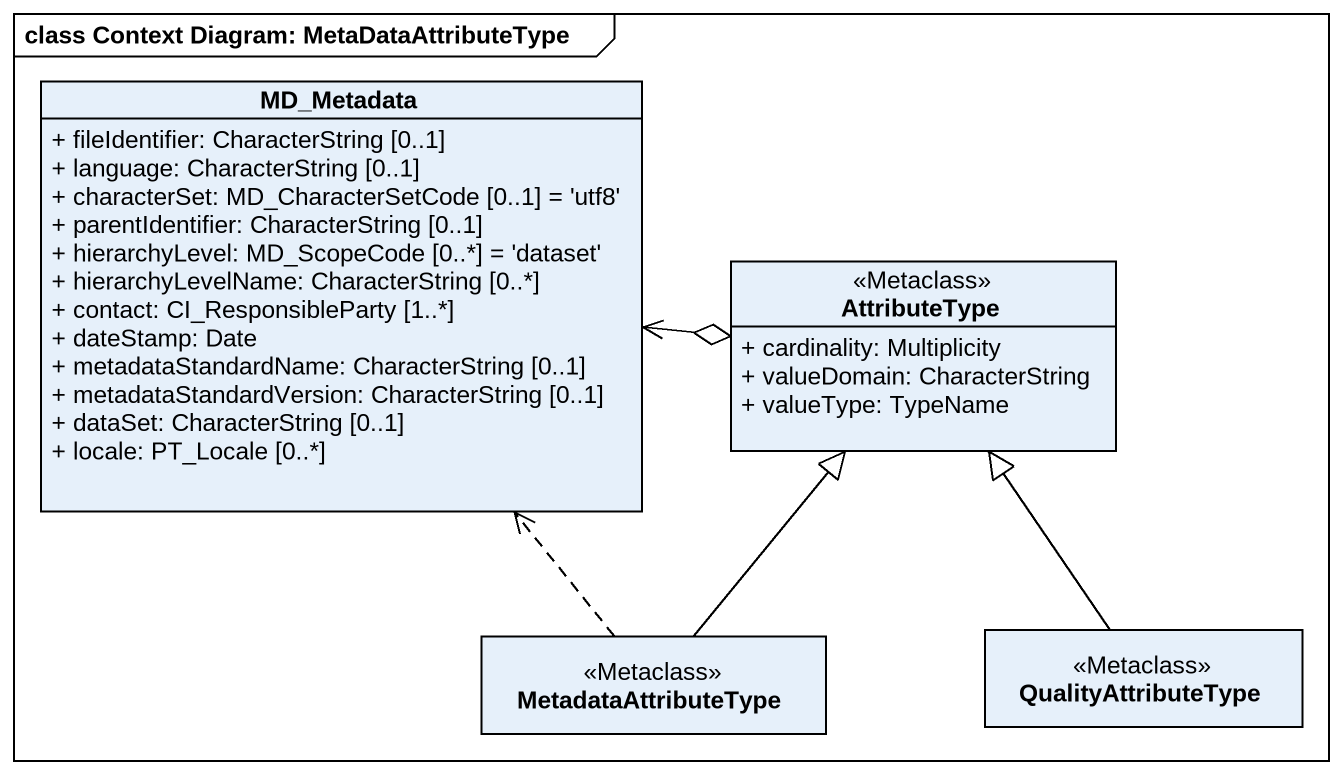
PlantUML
@startuml
mainframe class Context Diagram: MetaDataAttributeType
hide circle
hide empty members
skinparam classAttributeIconSize 0
class MD_Metadata {
  + fileIdentifier: CharacterString [0..1]
  + language: CharacterString [0..1]
  + characterSet: MD_CharacterSetCode [0..1] = 'utf8'
  + parentIdentifier: CharacterString [0..1]
  + hierarchyLevel: MD_ScopeCode [0..*] = 'dataset'
  + hierarchyLevelName: CharacterString [0..*]
  + contact: CI_ResponsibleParty [1..*]
  + dateStamp: Date
  + metadataStandardName: CharacterString [0..1]
  + metadataStandardVersion: CharacterString [0..1]
  + dataSet: CharacterString [0..1]
  + locale: PT_Locale [0..*]
}
class AttributeType <<Metaclass>> {
  + cardinality: Multiplicity
  + valueDomain: CharacterString
  + valueType: TypeName
}
class MetadataAttributeType <<Metaclass>>
class QualityAttributeType <<Metaclass>>
AttributeType o-left-> MD_Metadata
MetadataAttributeType .up.> MD_Metadata
MetadataAttributeType -up-|> AttributeType
QualityAttributeType -up-|> AttributeType
@enduml
